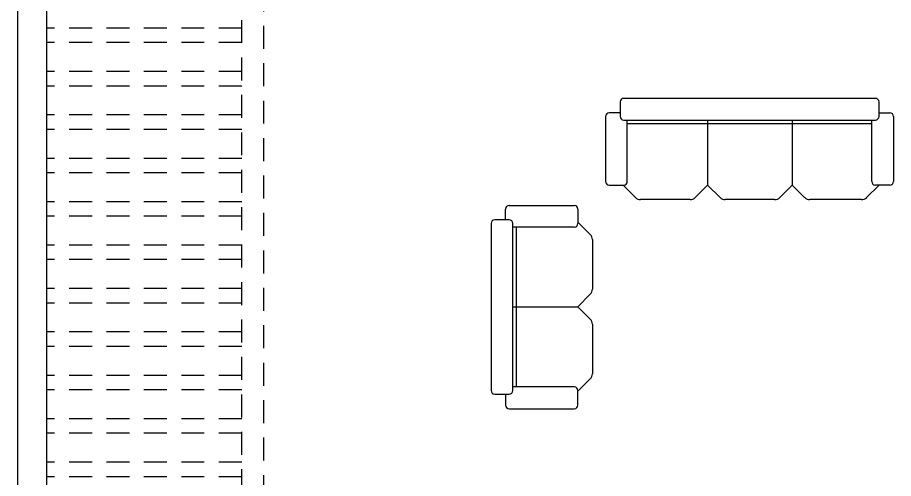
# Model space of a CAD drawing. Header units: millimetres. Extents: x 154.1 to 235.2, y 94.9 to 137.4.
# Drawn here: x 154.05 to 160.11, y 99.89 to 103.07 of the extents above; entities that cross this region are included whole.
import ezdxf

# ---------------------------------------------------------------- set-up
doc = ezdxf.new("R2010")
doc.units = ezdxf.units.MM
doc.header["$LTSCALE"] = 0.05
doc.linetypes.add('HIDDEN2', pattern=[4.7625, 3.175, -1.5875])
for name, color, linetype in [('Cotas', 6, 'Continuous'), ('MOBIL', 7, 'Continuous'), ('MOBIL-I', 251, 'Continuous'), ('Parede', 5, 'Continuous'), ('Projeção', 1, 'HIDDEN2')]:
    doc.layers.add(name, color=color, linetype=linetype)
doc.styles.get("Standard").update_dxf_attribs({"font": 'arial.ttf'})
doc.dimstyles.new('ISO-25', dxfattribs={"dimtxt": 0.3, "dimasz": 2.5, "dimexe": 1.25, "dimexo": 0.625, "dimgap": 0.2, "dimtad": 1, "dimzin": 1, "dimtxsty": 'Standard', "dimcen": 2.5, "dimse1": 1, "dimse2": 1, "dimsd1": 1, "dimsd2": 1, "dimclrd": 6, "dimclrt": 2, "dimadec": 0, "dimazin": 0, "dimtfac": 1, "dimtmove": 0, "dimatfit": 3, "dimfxl": 1, "dimarcsym": 0})

# ---------------------------------------------------------------- blocks, each defined once
blk = doc.blocks.new('*D52')
at = {"layer": 'Defpoints', "color": 0}
for p in [(154.2542, 110.6261), (154.2542, 99.2761), (154.696, 99.2761)]:
    blk.add_point(p, dxfattribs=at)
at = {"layer": 'Cotas', "color": 2, "insert": (154.4359, 104.9511), "char_height": 0.1, "attachment_point": 5, "rotation": 90}
blk.add_mtext('11,35', dxfattribs=at)

msp = doc.modelspace()

# ---------------------------------------------------------------- linework, layer by layer
at = {"layer": 'MOBIL'}
for p, q in [((158.2195, 102.4911), (158.2195, 102.4161)), ((159.9845, 102.5161), (158.2445, 102.5161)), ((160.0095, 102.4161), (160.0095, 102.4911)), ((158.2195, 102.4161), (158.1445, 102.4161)), ((160.0095, 102.4161), (160.0845, 102.4161)), ((158.1195, 102.3911), (158.1195, 101.9411)), ((160.1095, 102.3911), (160.1095, 101.9411)), ((158.1445, 101.9161), (158.2402, 101.9161)), ((158.2402, 101.9161), (158.3255, 101.8308)), ((158.8245, 101.9168), (158.7384, 101.8308)), ((158.8245, 101.9168), (158.9105, 101.8308)), ((159.4095, 101.9168), (159.3234, 101.8308)), ((159.4095, 101.9168), (159.4955, 101.8308)), ((160.0095, 101.9161), (159.9241, 101.8308)), ((160.0845, 101.9161), (160.0095, 101.9161)), ((158.7031, 101.8161), (158.3609, 101.8161)), ((159.2881, 101.8161), (158.9459, 101.8161)), ((159.8888, 101.8161), (159.5309, 101.8161)), ((157.428, 101.6761), (157.428, 101.7511)), ((157.453, 101.7761), (157.903, 101.7761)), ((157.928, 101.7511), (157.928, 101.6511)), ((157.428, 101.6761), (157.353, 101.6761)), ((157.328, 101.6511), (157.328, 100.4961)), ((157.9273, 101.6611), (158.0134, 101.575)), ((158.028, 101.5397), (158.028, 101.1975)), ((157.9273, 101.0761), (158.0134, 101.1622)), ((157.9273, 101.0761), (158.0134, 100.99)), ((158.028, 100.9547), (158.028, 100.6125)), ((157.9273, 100.4911), (158.0134, 100.5772)), ((157.353, 100.4711), (157.428, 100.4711)), ((157.428, 100.4711), (157.428, 100.3961)), ((157.928, 100.3961), (157.928, 100.4961)), ((157.453, 100.3711), (157.903, 100.3711))]:
    msp.add_line(p, q, dxfattribs=at)
for centre, radius, start, end in [((158.2445, 102.4911), 0.025, 90, 180), ((159.9845, 102.4911), 0.025, 0, 90), ((158.1445, 102.3911), 0.025, 90, 180), ((160.0845, 102.3911), 0.025, 0, 90), ((158.1445, 101.9411), 0.025, 180, 270), ((160.0845, 101.9411), 0.025, 270, 0), ((158.3609, 101.8661), 0.05, 225, 270), ((158.7031, 101.8661), 0.05, 270, 315), ((158.9459, 101.8661), 0.05, 225, 270), ((159.2881, 101.8661), 0.05, 270, 315), ((159.5309, 101.8661), 0.05, 225, 270), ((159.8888, 101.8661), 0.05, 270, 315), ((157.453, 101.7511), 0.025, 90, 180), ((157.903, 101.7511), 0.025, 0, 90), ((157.353, 101.6511), 0.025, 90, 180), ((157.978, 101.5397), 0.05, 0, 45), ((157.978, 101.1975), 0.05, 315, 0), ((157.978, 100.9547), 0.05, 0, 45), ((157.978, 100.6125), 0.05, 315, 0), ((157.353, 100.4961), 0.025, 180, 270), ((157.453, 100.3961), 0.025, 180, 270), ((157.903, 100.3961), 0.025, 270, 0)]:
    msp.add_arc(centre, radius, start, end, dxfattribs=at)
at = {"layer": 'MOBIL-I'}
for p, q in [((158.2195, 102.4161), (158.2195, 102.3911)), ((160.0095, 102.3911), (160.0095, 102.4161)), ((158.2445, 102.3661), (159.9845, 102.3661)), ((158.2695, 101.9411), (158.2695, 102.3661)), ((158.2695, 102.3411), (159.9595, 102.3411)), ((158.8245, 102.3661), (158.8245, 101.9168)), ((159.4095, 102.3661), (159.4095, 101.9168)), ((159.9595, 101.9411), (159.9595, 102.3661)), ((158.2402, 101.9161), (158.2445, 101.9161)), ((160.0095, 101.9161), (159.9845, 101.9161)), ((157.453, 101.6761), (157.428, 101.6761)), ((157.478, 100.4961), (157.478, 101.6511)), ((157.903, 101.6261), (157.478, 101.6261)), ((157.503, 100.5211), (157.503, 101.6261)), ((157.478, 101.0761), (157.9273, 101.0761)), ((157.903, 100.5211), (157.478, 100.5211)), ((157.428, 100.4711), (157.453, 100.4711))]:
    msp.add_line(p, q, dxfattribs=at)
for centre, start, end in [((158.2445, 102.3911), 180, 270), ((159.9845, 102.3911), 270, 0), ((158.2445, 101.9411), 270, 0), ((159.9845, 101.9411), 180, 270), ((157.453, 101.6511), 0, 90), ((157.903, 101.6511), 270, 0), ((157.903, 100.4961), 0, 90), ((157.453, 100.4961), 270, 0)]:
    msp.add_arc(centre, 0.025, start, end, dxfattribs=at)
at = {"layer": 'Parede'}
for p, q in [((154.0542, 122.4261), (154.0542, 97.4261)), ((154.2542, 110.6261), (154.2542, 99.2761))]:
    msp.add_line(p, q, dxfattribs=at)
at = {"layer": 'Projeção'}
for p, q in [((155.6042, 99.2761), (155.6042, 103.2761)), ((155.7542, 103.2761), (155.7542, 99.2761)), ((155.6042, 103.0011), (154.2542, 103.0011)), ((155.6042, 102.9011), (154.2542, 102.9011)), ((155.6042, 102.7011), (154.2542, 102.7011)), ((155.6042, 102.6011), (154.2542, 102.6011)), ((155.6042, 102.4011), (154.2542, 102.4011)), ((155.6042, 102.3011), (154.2542, 102.3011)), ((155.6042, 102.1011), (154.2542, 102.1011)), ((155.6042, 102.0011), (154.2542, 102.0011)), ((155.6042, 101.8011), (154.2542, 101.8011)), ((155.6042, 101.7011), (154.2542, 101.7011)), ((155.6042, 101.5011), (154.2542, 101.5011)), ((155.6042, 101.4011), (154.2542, 101.4011)), ((155.6042, 101.2011), (154.2542, 101.2011)), ((155.6042, 101.1011), (154.2542, 101.1011)), ((155.6042, 100.9011), (154.2542, 100.9011)), ((155.6042, 100.8011), (154.2542, 100.8011)), ((155.6042, 100.6011), (154.2542, 100.6011)), ((155.6042, 100.5011), (154.2542, 100.5011)), ((155.6042, 100.3011), (154.2542, 100.3011)), ((155.6042, 100.2011), (154.2542, 100.2011)), ((155.6042, 100.0011), (154.2542, 100.0011)), ((155.6042, 99.9011), (154.2542, 99.9011))]:
    msp.add_line(p, q, dxfattribs=at)

# ---------------------------------------------------------------- dimensions: what is measured, and where the dimension line sits
at = {"layer": 'Cotas'}
dim = msp.add_linear_dim(base=(154.696, 99.2761), p1=(154.2542, 110.6261), p2=(154.2542, 99.2761), angle=90, dimstyle='ISO-25', override={"dimtxt": 0.1}, dxfattribs=at)
dim.commit()
dim.dimension.update_dxf_attribs({"geometry": '*D52', "text_midpoint": (154.696, 104.9511), "dimtype": 160})

doc.saveas('drawing.dxf')
